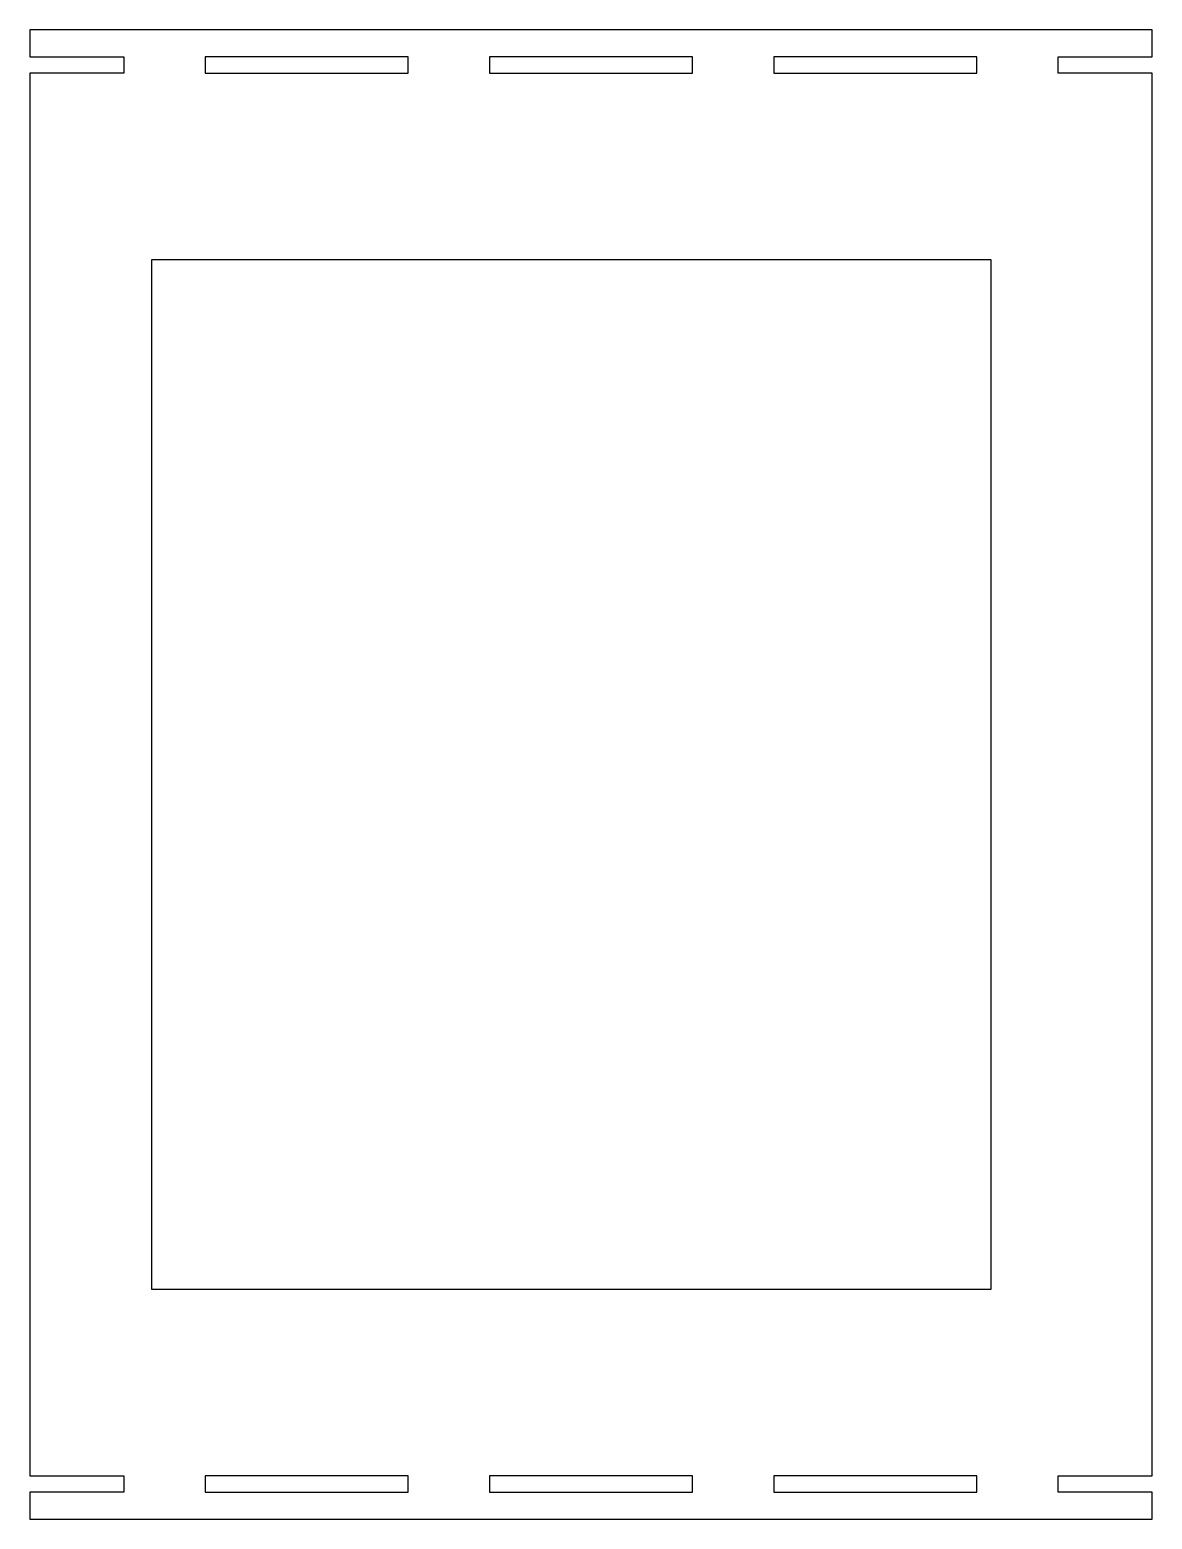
# Model space of a CAD drawing. Extents: x 378 to 793, y -562 to -12.
import ezdxf

# ---------------------------------------------------------------- set-up
doc = ezdxf.new("R2010")
doc.units = 0
doc.layers.add('CALQUE_1', color=7, linetype='CONTINUOUS')

msp = doc.modelspace()

# ---------------------------------------------------------------- linework, layer by layer
at = {"layer": 'CALQUE_1', "color": 7}
for points in [[(792.69, -11.69), (378.19, -11.69)], [(378.19, -11.69), (378.19, -21.68)], [(792.69, -21.68), (792.69, -11.69)], [(378.19, -21.68), (412.94, -21.68)], [(412.94, -21.68), (412.94, -27.69)], [(442.94, -21.68), (442.94, -27.69)], [(517.94, -21.68), (442.94, -21.68)], [(517.94, -27.69), (517.94, -21.68)], [(547.94, -21.68), (547.94, -27.69)], [(622.94, -21.68), (547.94, -21.68)], [(622.94, -27.69), (622.94, -21.68)], [(652.94, -21.68), (652.94, -27.69)], [(727.94, -21.68), (652.94, -21.68)], [(727.94, -27.69), (727.94, -21.68)], [(757.94, -27.69), (757.94, -21.68)], [(757.94, -21.68), (792.69, -21.68)], [(412.94, -27.69), (378.19, -27.69)], [(378.19, -27.69), (378.19, -545.69)], [(442.94, -27.69), (517.94, -27.69)], [(547.94, -27.69), (622.94, -27.69)], [(652.94, -27.69), (727.94, -27.69)], [(792.69, -27.69), (757.94, -27.69)], [(792.69, -545.69), (792.69, -27.69)], [(423.19, -96.68), (423.19, -476.69)], [(733.19, -96.68), (423.19, -96.68)], [(733.19, -476.69), (733.19, -96.68)], [(423.19, -476.69), (733.19, -476.69)], [(378.19, -545.69), (412.94, -545.69)], [(412.94, -545.69), (412.94, -551.69)], [(442.94, -545.69), (442.94, -551.69)], [(517.94, -545.69), (442.94, -545.69)], [(517.94, -551.69), (517.94, -545.69)], [(547.94, -545.69), (547.94, -551.69)], [(622.94, -545.69), (547.94, -545.69)], [(622.94, -551.69), (622.94, -545.69)], [(652.94, -545.69), (652.94, -551.69)], [(727.94, -545.69), (652.94, -545.69)], [(727.94, -551.69), (727.94, -545.69)], [(757.94, -551.69), (757.94, -545.69)], [(757.94, -545.69), (792.69, -545.69)], [(412.94, -551.69), (378.19, -551.69)], [(378.19, -551.69), (378.19, -561.68)], [(442.94, -551.69), (517.94, -551.69)], [(547.94, -551.69), (622.94, -551.69)], [(652.94, -551.69), (727.94, -551.69)], [(792.69, -551.69), (757.94, -551.69)], [(792.69, -561.68), (792.69, -551.69)], [(378.19, -561.68), (792.69, -561.68)]]:
    msp.add_lwpolyline(points, dxfattribs=at)

doc.saveas('drawing.dxf')
